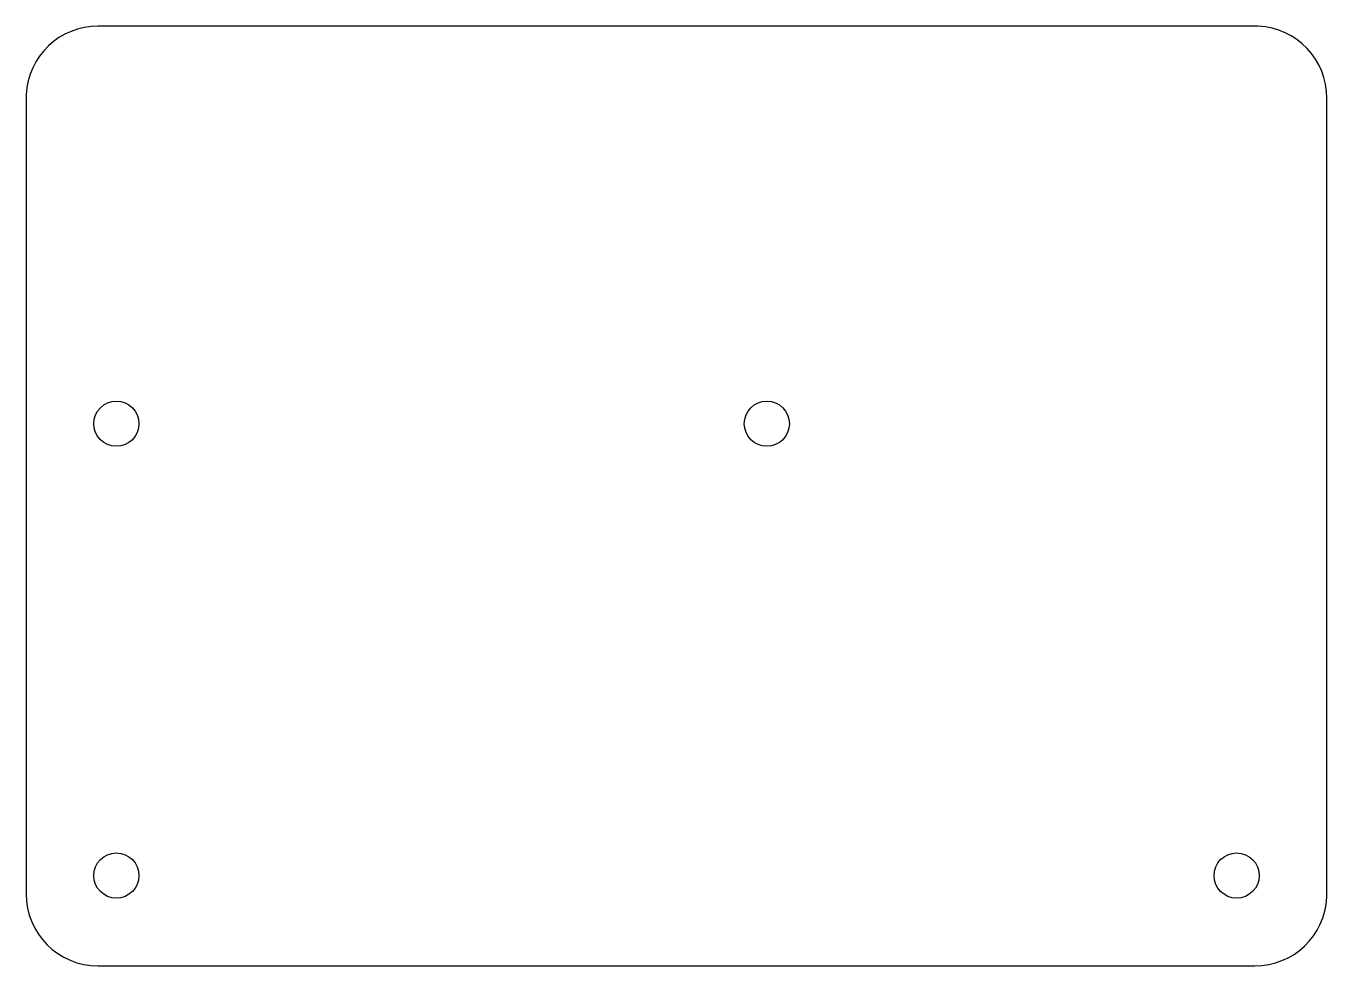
# Model space of a CAD drawing. Extents: x -3.6 to 3.6, y -2.6 to 2.6.
import ezdxf

# ---------------------------------------------------------------- set-up
doc = ezdxf.new("R2010")
doc.units = 0
doc.layers.add('VISIBLE', color=7, linetype='CONTINUOUS')

msp = doc.modelspace()

# ---------------------------------------------------------------- linework, layer by layer
at = {"layer": 'VISIBLE'}
for p, q in [((3.2, 2.6), (-3.2, 2.6)), ((3.2196, 2.5998), (3.2, 2.6)), ((-3.5998, 2.2196), (-3.6, 2.2)), ((-3.6, 2.2), (-3.6, -2.2)), ((3.6, -2.2), (3.6, 2.2)), ((3.5998, -2.2196), (3.6, -2.2)), ((-3.2, -2.6), (3.2, -2.6))]:
    msp.add_line(p, q, dxfattribs=at)
for centre in [(-3.1, 0.4), (0.5, 0.4), (-3.1, -2.1), (3.1, -2.1)]:
    msp.add_circle(centre, 0.125, dxfattribs=at)
for centre, radius, start, end in [((-3.2004, 2.2002), 0.3998, 89.93869, 177.21253), ((3.2002, 2.2004), 0.3998, 359.93869, 87.21253), ((-3.2, -2.2), 0.4, 180, 270), ((3.2004, -2.2002), 0.3998, 269.93869, 357.21253)]:
    msp.add_arc(centre, radius, start, end, dxfattribs=at)

doc.saveas('drawing.dxf')
